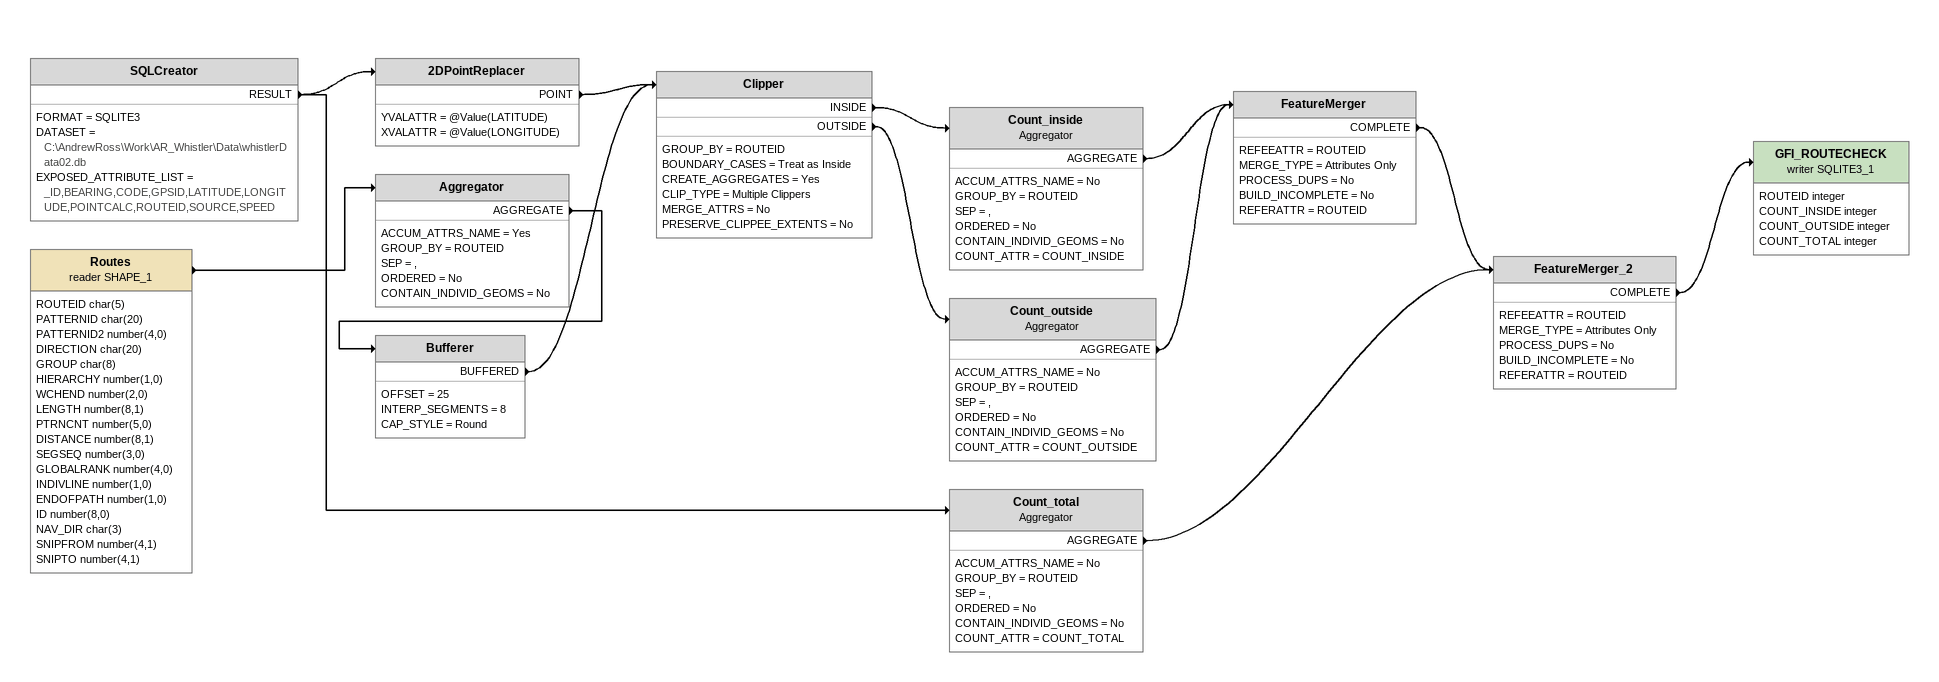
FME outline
SQLCreator
    FORMAT = SQLITE3
    DATASET = C:\AndrewRoss\Work\AR_Whistler\Data\whistlerData02.db
    EXPOSED_ATTRIBUTE_LIST = _ID,BEARING,CODE,GPSID,LATITUDE,LONGITUDE,POINTCALC,ROUTEID,SOURCE,SPEED
    RESULT -> 2DPointReplacer
    RESULT -> Count_total
2DPointReplacer
    YVALATTR = @Value(LATITUDE)
    XVALATTR = @Value(LONGITUDE)
    POINT -> Clipper
Count_total: Aggregator
    ACCUM_ATTRS_NAME = No
    GROUP_BY = ROUTEID
    SEP = ,
    ORDERED = No
    CONTAIN_INDIVID_GEOMS = No
    COUNT_ATTR = COUNT_TOTAL
    AGGREGATE -> FeatureMerger_2
Routes (reader SHAPE_1)
    attributes: ROUTEID char(5), PATTERNID char(20), PATTERNID2 number(4,0), DIRECTION char(20), GROUP char(8), HIERARCHY number(1,0), WCHEND number(2,0), LENGTH number(8,1), PTRNCNT number(5,0), DISTANCE number(8,1), SEGSEQ number(3,0), GLOBALRANK number(4,0), INDIVLINE number(1,0), ENDOFPATH number(1,0), ID number(8,0), NAV_DIR char(3), SNIPFROM number(4,1), SNIPTO number(4,1)
    -> Aggregator
Aggregator
    ACCUM_ATTRS_NAME = Yes
    GROUP_BY = ROUTEID
    SEP = ,
    ORDERED = No
    CONTAIN_INDIVID_GEOMS = No
    AGGREGATE -> Bufferer
Bufferer
    OFFSET = 25
    INTERP_SEGMENTS = 8
    CAP_STYLE = Round
    BUFFERED -> Clipper
Clipper
    GROUP_BY = ROUTEID
    BOUNDARY_CASES = Treat as Inside
    CREATE_AGGREGATES = Yes
    CLIP_TYPE = Multiple Clippers
    MERGE_ATTRS = No
    PRESERVE_CLIPPEE_EXTENTS = No
    INSIDE -> Count_inside
    OUTSIDE -> Count_outside
Count_inside: Aggregator
    ACCUM_ATTRS_NAME = No
    GROUP_BY = ROUTEID
    SEP = ,
    ORDERED = No
    CONTAIN_INDIVID_GEOMS = No
    COUNT_ATTR = COUNT_INSIDE
    AGGREGATE -> FeatureMerger
Count_outside: Aggregator
    ACCUM_ATTRS_NAME = No
    GROUP_BY = ROUTEID
    SEP = ,
    ORDERED = No
    CONTAIN_INDIVID_GEOMS = No
    COUNT_ATTR = COUNT_OUTSIDE
    AGGREGATE -> FeatureMerger
FeatureMerger
    REFEEATTR = ROUTEID
    MERGE_TYPE = Attributes Only
    PROCESS_DUPS = No
    BUILD_INCOMPLETE = No
    REFERATTR = ROUTEID
    COMPLETE -> FeatureMerger_2
FeatureMerger_2
    REFEEATTR = ROUTEID
    MERGE_TYPE = Attributes Only
    PROCESS_DUPS = No
    BUILD_INCOMPLETE = No
    REFERATTR = ROUTEID
    COMPLETE -> GFI_ROUTECHECK (writer SQLITE3_1)
GFI_ROUTECHECK (writer SQLITE3_1)
    attributes: ROUTEID integer, COUNT_INSIDE integer, COUNT_OUTSIDE integer, COUNT_TOTAL integer
